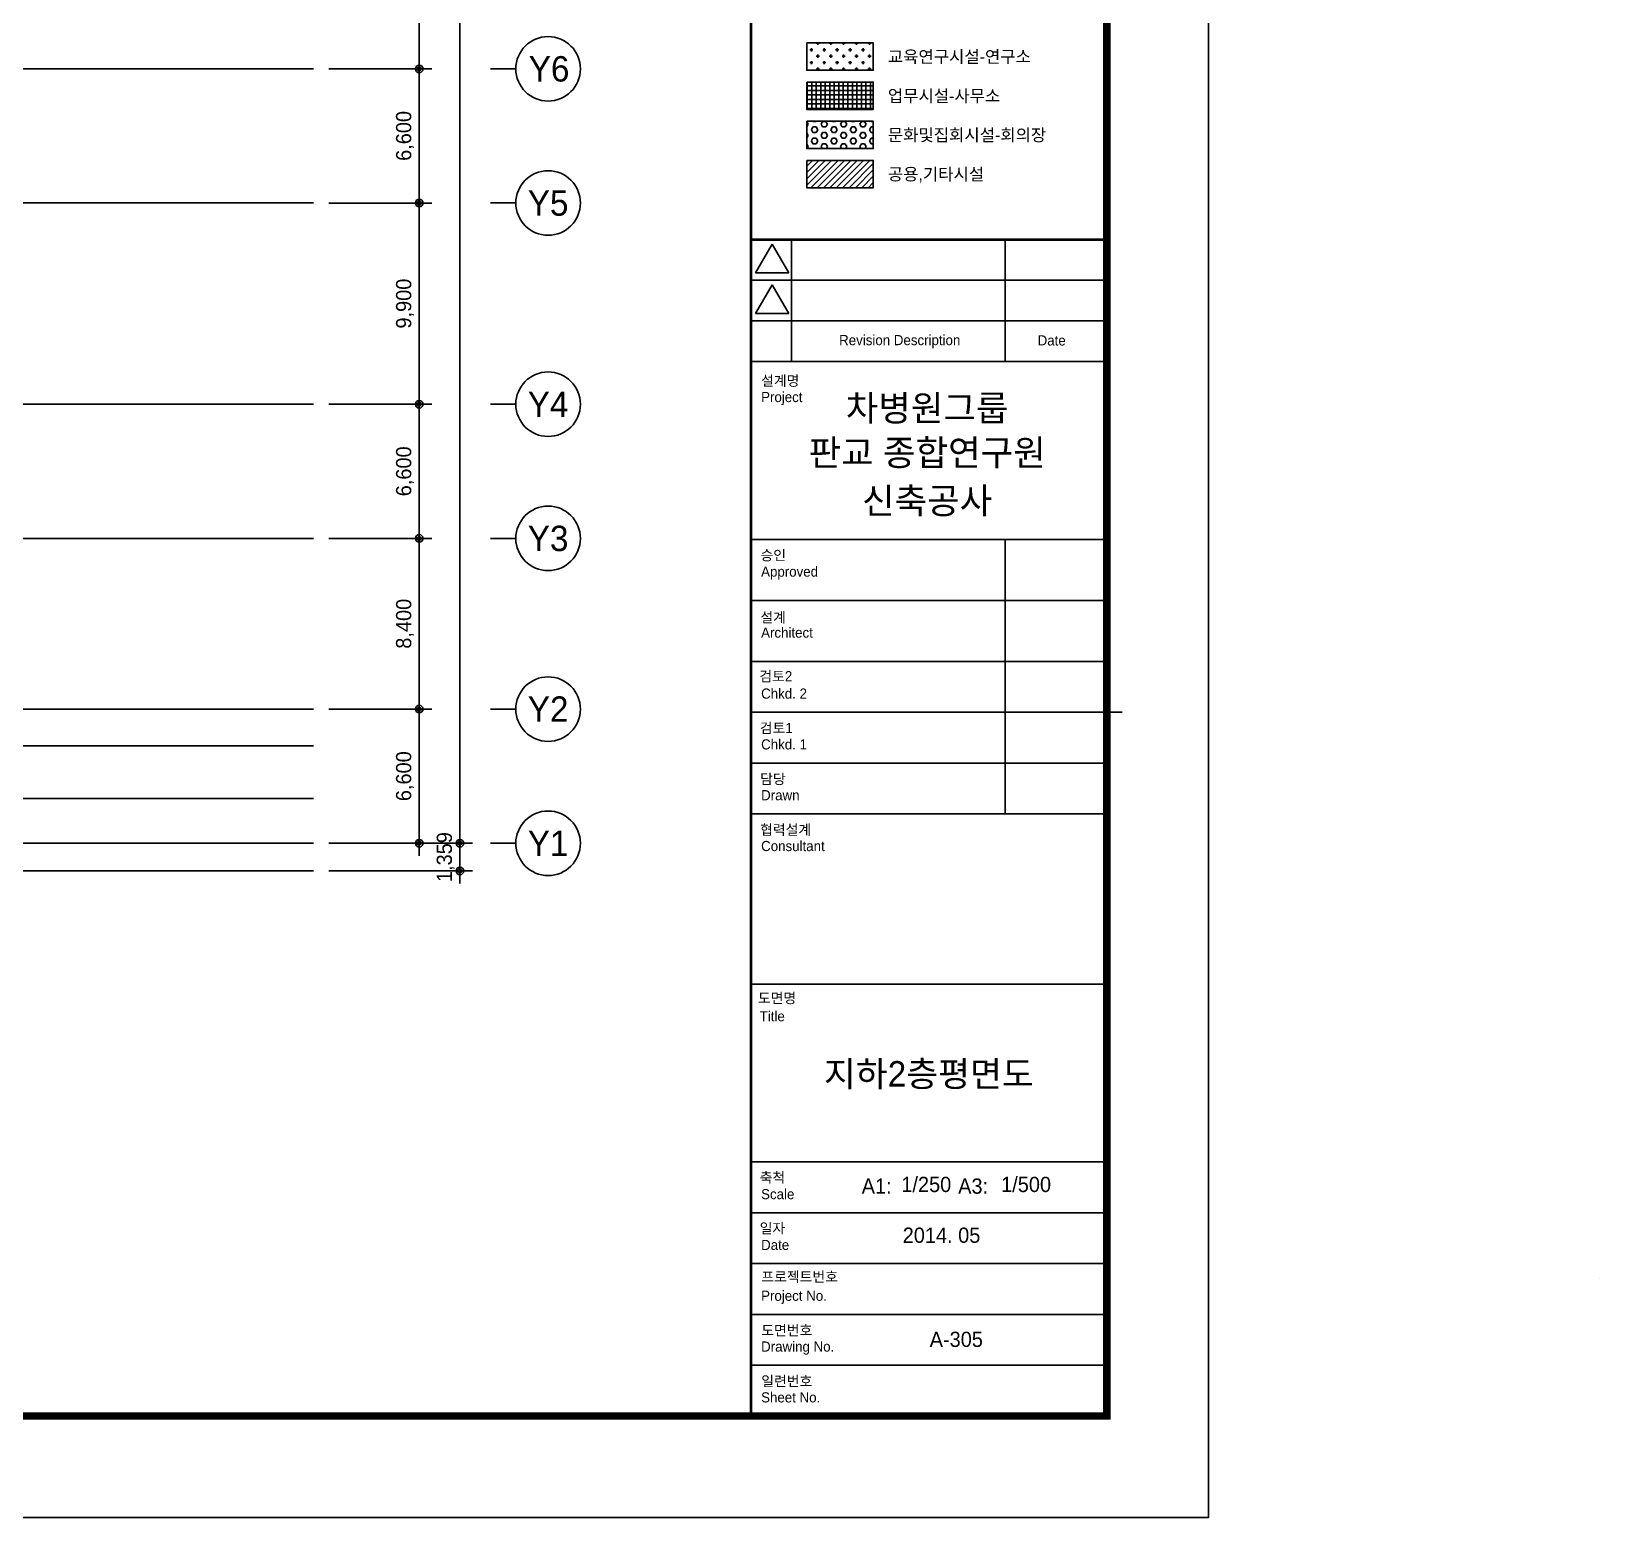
# Model space of a CAD drawing. Header units: metres. Extents: x 630750 to 860239, y 578133 to 726633.
# Drawn here: x 783110 to 860239, y 578133 to 651255 of the extents above; entities that cross this region are included whole.
import ezdxf
from ezdxf.enums import TextEntityAlignment as Align

# ---------------------------------------------------------------- set-up
doc = ezdxf.new("R2010")
doc.units = ezdxf.units.M
doc.header["$LTSCALE"] = 300
doc.layers.get('Defpoints').update_dxf_attribs({"color": 8})
for name, color, linetype in [('001dmp-FORM', 7, 'Continuous'), ('A-CEN-1', 1, 'Continuous'), ('A-DIM', 7, 'Continuous'), ('A-GRID-DIMS', 14, 'Continuous'), ('A-TXT', 3, 'Continuous'), ('DIM', 7, 'Continuous'), ('soland', 8, 'Continuous')]:
    doc.layers.add(name, color=color, linetype=linetype)
doc.styles.add('TEXT(돋음)', font='')
doc.styles.add('돋움', font='')
doc.styles.get('TEXT(돋음)').set_extended_font_data('Dotum')
doc.styles.get('돋움').set_extended_font_data('Dotum')
doc.dimstyles.new('DIM250', dxfattribs={"dimscale": 250, "dimtxt": 3, "dimasz": 1, "dimexe": 2, "dimexo": 3, "dimgap": 1, "dimtad": 1, "dimdec": 0, "dimzin": 0, "dimdsep": 46, "dimlunit": 6, "dimtxsty": 'TEXT(돋음)', "dimblk": 'Z_DOT', "dimcen": 2.5, "dimdle": 2, "dimclrd": 256, "dimclre": 256, "dimclrt": 3, "dimadec": 0, "dimazin": 0, "dimtfac": 1, "dimtdec": 0, "dimtix": 1, "dimtmove": 2, "dimatfit": 3, "dimldrblk": 'Z_DOT', "dimfxl": 1, "dimtolj": 1, "dimtzin": 0, "dimarcsym": 0})

# ---------------------------------------------------------------- blocks, each defined once
blk = doc.blocks.new('Z_DOT')
at = {"layer": 'DIM', "color": 7}
for p, q in [((-2.5, 0), (2.5, 0)), ((0, -2.5), (0, 2.5))]:
    blk.add_line(p, q, dxfattribs=at)
for radius in [0.75, 0.375]:
    blk.add_circle((0, 0), radius, dxfattribs=at)
blk = doc.blocks.new('*D54')
at = {"layer": 'A-DIM', "lineweight": -2, "transparency": 16777216}
for p, q in [((797736, 696910), (804686, 696910)), ((804186, 696660), (804186, 611560)), ((797736, 611310), (804686, 611310))]:
    blk.add_line(p, q, dxfattribs=at)
at = {"layer": 'Defpoints', "color": 0, "transparency": 16777216}
for p in [(796986, 696910), (796986, 611310), (804186, 611310)]:
    blk.add_point(p, dxfattribs=at)
at = {"layer": 'A-DIM', "lineweight": -2, "transparency": 16777216, "xscale": 250, "yscale": 250, "zscale": 250}
for p, rotation in [((804186, 696910), 90), ((804186, 611310), 270)]:
    blk.add_blockref('Z_DOT', p, dxfattribs=dict(at, rotation=rotation))
at = {"layer": 'A-DIM', "color": 3, "transparency": 16777216, "insert": (803489, 654110), "char_height": 750, "attachment_point": 5, "rotation": 90, "style": 'TEXT(돋음)'}
blk.add_mtext('\\A1;85,600', dxfattribs=at)
blk = doc.blocks.new('*D78')
at = {"layer": 'A-DIM', "lineweight": -2, "transparency": 16777216}
for p, q in [((797736, 659310), (802686, 659310)), ((802186, 659060), (802186, 649660)), ((797736, 649410), (802686, 649410))]:
    blk.add_line(p, q, dxfattribs=at)
at = {"layer": 'Defpoints', "color": 0, "transparency": 16777216}
for p in [(796986, 659310), (796986, 649410), (802186, 649410)]:
    blk.add_point(p, dxfattribs=at)
at = {"layer": 'A-DIM', "lineweight": -2, "transparency": 16777216, "xscale": 250, "yscale": 250, "zscale": 250}
for p, rotation in [((802186, 659310), 90), ((802186, 649410), 270)]:
    blk.add_blockref('Z_DOT', p, dxfattribs=dict(at, rotation=rotation))
at = {"layer": 'A-DIM', "color": 3, "transparency": 16777216, "insert": (801489, 654360), "char_height": 750, "attachment_point": 5, "rotation": 90, "style": 'TEXT(돋음)'}
blk.add_mtext('\\A1;9,900', dxfattribs=at)
blk = doc.blocks.new('*D79')
at = {"layer": 'A-DIM', "lineweight": -2, "transparency": 16777216}
for p, q in [((797736, 649410), (802686, 649410)), ((802186, 649160), (802186, 643060)), ((797736, 642810), (802686, 642810))]:
    blk.add_line(p, q, dxfattribs=at)
at = {"layer": 'Defpoints', "color": 0, "transparency": 16777216}
for p in [(796986, 649410), (796986, 642810), (802186, 642810)]:
    blk.add_point(p, dxfattribs=at)
at = {"layer": 'A-DIM', "lineweight": -2, "transparency": 16777216, "xscale": 250, "yscale": 250, "zscale": 250}
for p, rotation in [((802186, 649410), 90), ((802186, 642810), 270)]:
    blk.add_blockref('Z_DOT', p, dxfattribs=dict(at, rotation=rotation))
at = {"layer": 'A-DIM', "color": 3, "transparency": 16777216, "insert": (801489, 646110), "char_height": 750, "attachment_point": 5, "rotation": 90, "style": 'TEXT(돋음)'}
blk.add_mtext('\\A1;6,600', dxfattribs=at)
blk = doc.blocks.new('*D80')
at = {"layer": 'A-DIM', "lineweight": -2, "transparency": 16777216}
for p, q in [((797736, 642810), (802686, 642810)), ((802186, 642560), (802186, 633160)), ((797736, 632910), (802686, 632910))]:
    blk.add_line(p, q, dxfattribs=at)
at = {"layer": 'Defpoints', "color": 0, "transparency": 16777216}
for p in [(796986, 642810), (796986, 632910), (802186, 632910)]:
    blk.add_point(p, dxfattribs=at)
at = {"layer": 'A-DIM', "lineweight": -2, "transparency": 16777216, "xscale": 250, "yscale": 250, "zscale": 250}
for p, rotation in [((802186, 642810), 90), ((802186, 632910), 270)]:
    blk.add_blockref('Z_DOT', p, dxfattribs=dict(at, rotation=rotation))
at = {"layer": 'A-DIM', "color": 3, "transparency": 16777216, "insert": (801489, 637860), "char_height": 750, "attachment_point": 5, "rotation": 90, "style": 'TEXT(돋음)'}
blk.add_mtext('\\A1;9,900', dxfattribs=at)
blk = doc.blocks.new('*D81')
at = {"layer": 'A-DIM', "lineweight": -2, "transparency": 16777216}
for p, q in [((797736, 632910), (802686, 632910)), ((802186, 632660), (802186, 626560)), ((797736, 626310), (802686, 626310))]:
    blk.add_line(p, q, dxfattribs=at)
at = {"layer": 'Defpoints', "color": 0, "transparency": 16777216}
for p in [(796986, 632910), (796986, 626310), (802186, 626310)]:
    blk.add_point(p, dxfattribs=at)
at = {"layer": 'A-DIM', "lineweight": -2, "transparency": 16777216, "xscale": 250, "yscale": 250, "zscale": 250}
for p, rotation in [((802186, 632910), 90), ((802186, 626310), 270)]:
    blk.add_blockref('Z_DOT', p, dxfattribs=dict(at, rotation=rotation))
at = {"layer": 'A-DIM', "color": 3, "transparency": 16777216, "insert": (801489, 629610), "char_height": 750, "attachment_point": 5, "rotation": 90, "style": 'TEXT(돋음)'}
blk.add_mtext('\\A1;6,600', dxfattribs=at)
blk = doc.blocks.new('*D82')
at = {"layer": 'A-DIM', "lineweight": -2, "transparency": 16777216}
for p, q in [((797736, 626310), (802686, 626310)), ((802186, 626060), (802186, 618160)), ((797736, 617910), (802686, 617910))]:
    blk.add_line(p, q, dxfattribs=at)
at = {"layer": 'Defpoints', "color": 0, "transparency": 16777216}
for p in [(796986, 626310), (796986, 617910), (802186, 617910)]:
    blk.add_point(p, dxfattribs=at)
at = {"layer": 'A-DIM', "lineweight": -2, "transparency": 16777216, "xscale": 250, "yscale": 250, "zscale": 250}
for p, rotation in [((802186, 626310), 90), ((802186, 617910), 270)]:
    blk.add_blockref('Z_DOT', p, dxfattribs=dict(at, rotation=rotation))
at = {"layer": 'A-DIM', "color": 3, "transparency": 16777216, "insert": (801489, 622110), "char_height": 750, "attachment_point": 5, "rotation": 90, "style": 'TEXT(돋음)'}
blk.add_mtext('\\A1;8,400', dxfattribs=at)
blk = doc.blocks.new('*D83')
at = {"layer": 'A-DIM', "lineweight": -2, "transparency": 16777216}
for p, q in [((797736, 617910), (802686, 617910)), ((802186, 617660), (802186, 611560)), ((797736, 611310), (802686, 611310))]:
    blk.add_line(p, q, dxfattribs=at)
at = {"layer": 'Defpoints', "color": 0, "transparency": 16777216}
for p in [(796986, 617910), (796986, 611310), (802186, 611310)]:
    blk.add_point(p, dxfattribs=at)
at = {"layer": 'A-DIM', "lineweight": -2, "transparency": 16777216, "xscale": 250, "yscale": 250, "zscale": 250}
for p, rotation in [((802186, 617910), 90), ((802186, 611310), 270)]:
    blk.add_blockref('Z_DOT', p, dxfattribs=dict(at, rotation=rotation))
at = {"layer": 'A-DIM', "color": 3, "transparency": 16777216, "insert": (801489, 614610), "char_height": 750, "attachment_point": 5, "rotation": 90, "style": 'TEXT(돋음)'}
blk.add_mtext('\\A1;6,600', dxfattribs=at)
blk = doc.blocks.new('*D106')
at = {"layer": 'A-DIM', "lineweight": -2, "transparency": 16777216}
for p, q in [((804186, 611560), (804186, 611810)), ((797736, 611310), (804686, 611310)), ((804186, 611310), (804186, 609951)), ((797736, 609951), (804686, 609951)), ((804186, 609701), (804186, 609451))]:
    blk.add_line(p, q, dxfattribs=at)
at = {"layer": 'Defpoints', "color": 0, "transparency": 16777216}
for p in [(796986, 611310), (796986, 609951), (804186, 609951)]:
    blk.add_point(p, dxfattribs=at)
at = {"layer": 'A-DIM', "lineweight": -2, "transparency": 16777216, "xscale": 250, "yscale": 250, "zscale": 250}
for p, rotation in [((804186, 611310), 270), ((804186, 609951), 90)]:
    blk.add_blockref('Z_DOT', p, dxfattribs=dict(at, rotation=rotation))
at = {"layer": 'A-DIM', "color": 3, "transparency": 16777216, "insert": (803489, 610631), "char_height": 750, "attachment_point": 5, "rotation": 90, "style": 'TEXT(돋음)'}
blk.add_mtext('\\A1;1,359', dxfattribs=at)
blk = doc.blocks.new('주열마킹')
blk.add_line((0, 5), (0, 0))
blk.add_circle((0, 11.35), 6.35)
at = {"color": 3, "style": '돋움'}
blk.add_attdef('NO', text='', height=5, dxfattribs=at).set_placement((0, 11.35), align=Align.MIDDLE_CENTER)
blk = doc.blocks.new('*D127')
at = {"layer": 'A-DIM', "lineweight": -2, "transparency": 16777216}
for p, q in [((797736, 696910), (804686, 696910)), ((804186, 696660), (804186, 611560)), ((797736, 611310), (804686, 611310))]:
    blk.add_line(p, q, dxfattribs=at)
at = {"layer": 'Defpoints', "color": 0, "transparency": 16777216}
for p in [(796986, 696910), (796986, 611310), (804186, 611310)]:
    blk.add_point(p, dxfattribs=at)
at = {"layer": 'A-DIM', "lineweight": -2, "transparency": 16777216, "xscale": 250, "yscale": 250, "zscale": 250}
for p, rotation in [((804186, 696910), 90), ((804186, 611310), 270)]:
    blk.add_blockref('Z_DOT', p, dxfattribs=dict(at, rotation=rotation))
at = {"layer": 'A-DIM', "color": 3, "transparency": 16777216, "insert": (803489, 654110), "char_height": 750, "attachment_point": 5, "rotation": 90, "style": 'TEXT(돋음)'}
blk.add_mtext('\\A1;85,600', dxfattribs=at)
blk = doc.blocks.new('*D151')
at = {"layer": 'A-DIM', "lineweight": -2, "transparency": 16777216}
for p, q in [((797736, 659310), (802686, 659310)), ((802186, 659060), (802186, 649660)), ((797736, 649410), (802686, 649410))]:
    blk.add_line(p, q, dxfattribs=at)
at = {"layer": 'Defpoints', "color": 0, "transparency": 16777216}
for p in [(796986, 659310), (796986, 649410), (802186, 649410)]:
    blk.add_point(p, dxfattribs=at)
at = {"layer": 'A-DIM', "lineweight": -2, "transparency": 16777216, "xscale": 250, "yscale": 250, "zscale": 250}
for p, rotation in [((802186, 659310), 90), ((802186, 649410), 270)]:
    blk.add_blockref('Z_DOT', p, dxfattribs=dict(at, rotation=rotation))
at = {"layer": 'A-DIM', "color": 3, "transparency": 16777216, "insert": (801489, 654360), "char_height": 750, "attachment_point": 5, "rotation": 90, "style": 'TEXT(돋음)'}
blk.add_mtext('\\A1;9,900', dxfattribs=at)
blk = doc.blocks.new('*D152')
at = {"layer": 'A-DIM', "lineweight": -2, "transparency": 16777216}
for p, q in [((797736, 649410), (802686, 649410)), ((802186, 649160), (802186, 643060)), ((797736, 642810), (802686, 642810))]:
    blk.add_line(p, q, dxfattribs=at)
at = {"layer": 'Defpoints', "color": 0, "transparency": 16777216}
for p in [(796986, 649410), (796986, 642810), (802186, 642810)]:
    blk.add_point(p, dxfattribs=at)
at = {"layer": 'A-DIM', "lineweight": -2, "transparency": 16777216, "xscale": 250, "yscale": 250, "zscale": 250}
for p, rotation in [((802186, 649410), 90), ((802186, 642810), 270)]:
    blk.add_blockref('Z_DOT', p, dxfattribs=dict(at, rotation=rotation))
at = {"layer": 'A-DIM', "color": 3, "transparency": 16777216, "insert": (801489, 646110), "char_height": 750, "attachment_point": 5, "rotation": 90, "style": 'TEXT(돋음)'}
blk.add_mtext('\\A1;6,600', dxfattribs=at)
blk = doc.blocks.new('*D153')
at = {"layer": 'A-DIM', "lineweight": -2, "transparency": 16777216}
for p, q in [((797736, 642810), (802686, 642810)), ((802186, 642560), (802186, 633160)), ((797736, 632910), (802686, 632910))]:
    blk.add_line(p, q, dxfattribs=at)
at = {"layer": 'Defpoints', "color": 0, "transparency": 16777216}
for p in [(796986, 642810), (796986, 632910), (802186, 632910)]:
    blk.add_point(p, dxfattribs=at)
at = {"layer": 'A-DIM', "lineweight": -2, "transparency": 16777216, "xscale": 250, "yscale": 250, "zscale": 250}
for p, rotation in [((802186, 642810), 90), ((802186, 632910), 270)]:
    blk.add_blockref('Z_DOT', p, dxfattribs=dict(at, rotation=rotation))
at = {"layer": 'A-DIM', "color": 3, "transparency": 16777216, "insert": (801489, 637860), "char_height": 750, "attachment_point": 5, "rotation": 90, "style": 'TEXT(돋음)'}
blk.add_mtext('\\A1;9,900', dxfattribs=at)
blk = doc.blocks.new('*D154')
at = {"layer": 'A-DIM', "lineweight": -2, "transparency": 16777216}
for p, q in [((797736, 632910), (802686, 632910)), ((802186, 632660), (802186, 626560)), ((797736, 626310), (802686, 626310))]:
    blk.add_line(p, q, dxfattribs=at)
at = {"layer": 'Defpoints', "color": 0, "transparency": 16777216}
for p in [(796986, 632910), (796986, 626310), (802186, 626310)]:
    blk.add_point(p, dxfattribs=at)
at = {"layer": 'A-DIM', "lineweight": -2, "transparency": 16777216, "xscale": 250, "yscale": 250, "zscale": 250}
for p, rotation in [((802186, 632910), 90), ((802186, 626310), 270)]:
    blk.add_blockref('Z_DOT', p, dxfattribs=dict(at, rotation=rotation))
at = {"layer": 'A-DIM', "color": 3, "transparency": 16777216, "insert": (801489, 629610), "char_height": 750, "attachment_point": 5, "rotation": 90, "style": 'TEXT(돋음)'}
blk.add_mtext('\\A1;6,600', dxfattribs=at)
blk = doc.blocks.new('*D155')
at = {"layer": 'A-DIM', "lineweight": -2, "transparency": 16777216}
for p, q in [((797736, 626310), (802686, 626310)), ((802186, 626060), (802186, 618160)), ((797736, 617910), (802686, 617910))]:
    blk.add_line(p, q, dxfattribs=at)
at = {"layer": 'Defpoints', "color": 0, "transparency": 16777216}
for p in [(796986, 626310), (796986, 617910), (802186, 617910)]:
    blk.add_point(p, dxfattribs=at)
at = {"layer": 'A-DIM', "lineweight": -2, "transparency": 16777216, "xscale": 250, "yscale": 250, "zscale": 250}
for p, rotation in [((802186, 626310), 90), ((802186, 617910), 270)]:
    blk.add_blockref('Z_DOT', p, dxfattribs=dict(at, rotation=rotation))
at = {"layer": 'A-DIM', "color": 3, "transparency": 16777216, "insert": (801489, 622110), "char_height": 750, "attachment_point": 5, "rotation": 90, "style": 'TEXT(돋음)'}
blk.add_mtext('\\A1;8,400', dxfattribs=at)
blk = doc.blocks.new('*D156')
at = {"layer": 'A-DIM', "lineweight": -2, "transparency": 16777216}
for p, q in [((797736, 617910), (802686, 617910)), ((802186, 617660), (802186, 611560)), ((797736, 611310), (802686, 611310))]:
    blk.add_line(p, q, dxfattribs=at)
at = {"layer": 'Defpoints', "color": 0, "transparency": 16777216}
for p in [(796986, 617910), (796986, 611310), (802186, 611310)]:
    blk.add_point(p, dxfattribs=at)
at = {"layer": 'A-DIM', "lineweight": -2, "transparency": 16777216, "xscale": 250, "yscale": 250, "zscale": 250}
for p, rotation in [((802186, 617910), 90), ((802186, 611310), 270)]:
    blk.add_blockref('Z_DOT', p, dxfattribs=dict(at, rotation=rotation))
at = {"layer": 'A-DIM', "color": 3, "transparency": 16777216, "insert": (801489, 614610), "char_height": 750, "attachment_point": 5, "rotation": 90, "style": 'TEXT(돋음)'}
blk.add_mtext('\\A1;6,600', dxfattribs=at)
blk = doc.blocks.new('*D179')
at = {"layer": 'A-DIM', "lineweight": -2, "transparency": 16777216}
for p, q in [((804186, 611560), (804186, 611810)), ((797736, 611310), (804686, 611310)), ((804186, 611310), (804186, 609951)), ((797736, 609951), (804686, 609951)), ((804186, 609701), (804186, 609451))]:
    blk.add_line(p, q, dxfattribs=at)
at = {"layer": 'Defpoints', "color": 0, "transparency": 16777216}
for p in [(796986, 611310), (796986, 609951), (804186, 609951)]:
    blk.add_point(p, dxfattribs=at)
at = {"layer": 'A-DIM', "lineweight": -2, "transparency": 16777216, "xscale": 250, "yscale": 250, "zscale": 250}
for p, rotation in [((804186, 611310), 270), ((804186, 609951), 90)]:
    blk.add_blockref('Z_DOT', p, dxfattribs=dict(at, rotation=rotation))
at = {"layer": 'A-DIM', "color": 3, "transparency": 16777216, "insert": (803489, 610631), "char_height": 750, "attachment_point": 5, "rotation": 90, "style": 'TEXT(돋음)'}
blk.add_mtext('\\A1;1,359', dxfattribs=at)
blk = doc.blocks.new('xref-sheet(건축)')
h = blk.add_hatch(color=7)
edge = h.paths.add_edge_path()
edge.add_spline(control_points=[(9178.9, 471), (9179.1, 471), (9179.3, 471), (9179.5, 471), (9179.5, 471), (9179.5, 471), (9179.5, 470.9), (9179.5, 470.8), (9179.5, 470.7), (9179.5, 470.6), (9179.3, 470.6), (9179.1, 470.6), (9178.8, 470.6), (9178.8, 470.6), (9178.8, 470.6), (9178.8, 470.7), (9178.9, 470.8), (9178.9, 470.9), (9178.9, 471)], knot_values=[0, 0, 0, 0, 1, 1, 1, 2, 2, 2, 3, 3, 3, 4, 4, 4, 5, 5, 5, 6, 6, 6, 6], degree=3, periodic=0)
at = {"layer": '001dmp-FORM'}
for p, q in [((7584.2, 2449.7), (7551.7, 2505.8)), ((7590, 2515), (7590, 2275)), ((8010, 2515), (8010, 2275)), ((7519.2, 2449.7), (7584.2, 2449.7)), ((7510, 2435), (8210, 2435)), ((7584.2, 2369.7), (7551.7, 2425.8)), ((7510, 2355), (8210, 2355)), ((7519.2, 2369.7), (7584.2, 2369.7)), ((7510, 2275), (8210, 2275)), ((7510, 1925), (8210, 1925)), ((8010, 1925), (8010, 1385)), ((7510, 1805), (8210, 1805)), ((7510, 1685), (8210, 1685)), ((7510, 1585), (8210, 1585)), ((8240, 1585), (8210, 1585)), ((7510, 1485), (8210, 1485)), ((7510, 1385), (8210, 1385)), ((8210, 1050), (7510, 1050)), ((7510, 700), (8210, 700)), ((7510, 600), (8210, 600)), ((7510, 500), (8210, 500)), ((7510, 400), (8210, 400)), ((7510, 300), (8210, 300))]:
    blk.add_line(p, q, dxfattribs=at)
at = {"layer": '001dmp-FORM', "color": 30}
blk.add_lwpolyline([(8410, 5940), (0, 5940), (0, 0), (8410, 0)], close=True, dxfattribs=at)
at = {"layer": '001dmp-FORM', "const_width": 15}
blk.add_lwpolyline([(300, 200), (300, 5740), (8210, 5740), (8210, 200)], close=True, dxfattribs=at)
at = {"layer": '001dmp-FORM', "const_width": 5}
for points in [[(7510, 200), (7510, 5740)], [(7510, 2515), (8210, 2515)]]:
    blk.add_lwpolyline(points, dxfattribs=at)
at = {"layer": '001dmp-FORM'}
for points in [[(7551.7, 2505.8), (7519.2, 2449.7)], [(7551.7, 2425.8), (7519.2, 2369.7)]]:
    blk.add_lwpolyline(points, dxfattribs=at)
at = {"layer": '001dmp-FORM', "color": 3, "linetype": 'Continuous', "style": '돋움'}
for s, p in [('Revision Description', (7802.7, 2317.3)), ('Date', (8101.6, 2316.7))]:
    blk.add_text(s, height=20, dxfattribs=at).set_placement(p, align=Align.MIDDLE_CENTER)
for s, p in [('설계명', (7530, 2237.3)), ('Project', (7530, 2205.3)), ('Approved', (7530, 1861.7)), ('Architect', (7530, 1741.7)), ('Chkd. 2', (7530, 1621.7)), ('Chkd. 1', (7530, 1521.7)), ('Drawn', (7530, 1421.7)), ('Consultant', (7530, 1321.7)), ('Title', (7527.2, 986.7)), ('Scale', (7530, 636.7)), ('Date', (7530, 536.7)), ('Project No.', (7530, 436.7)), ('Drawing No.', (7530, 336.7)), ('Sheet No.', (7530, 236.7))]:
    blk.add_text(s, height=20, dxfattribs=at).set_placement(p, align=Align.MIDDLE_LEFT)
at = {"layer": '001dmp-FORM', "color": 3, "style": '돋움'}
for s, p in [('차병원그룹', (7856.6, 2184)), ('판교 종합연구원', (7856.6, 2096.7)), ('신축공사', (7856.6, 2001.8))]:
    blk.add_text(s, height=51, dxfattribs=at).set_placement(p, align=Align.MIDDLE)
at = {"layer": '001dmp-FORM', "color": 3, "linetype": 'Continuous', "style": '돋움'}
for s, p in [('승인', (7528.8, 1883.9)), ('설계', (7528.5, 1761.6)), ('검토2', (7526.5, 1645.9)), ('검토1', (7527.4, 1543.8)), ('담당', (7528.1, 1443.6)), ('협력설계', (7528.1, 1343.6)), ('도면명', (7523.7, 1012.4)), ('축척', (7527.2, 659.4)), ('일자', (7527.2, 559.4)), ('프로젝트번호', (7530.5, 464.1)), ('도면번호', (7530.3, 358.6)), ('일련번호', (7530.3, 258.6))]:
    blk.add_text(s, height=20, dxfattribs=at).set_placement(p)
at = {"layer": '001dmp-FORM', "color": 3, "style": '돋움'}
for s, p in [('A1:            A3:      ', (7884.9, 652.5)), ('2014. 05', (7884.9, 555.8))]:
    blk.add_text(s, height=30, rotation=0, dxfattribs=at).set_placement(p, align=Align.MIDDLE_CENTER)

msp = doc.modelspace()

# ---------------------------------------------------------------- hatches: boundary and pattern name
at = {"layer": 'soland'}
h = msp.add_hatch(dxfattribs=at)
h.set_pattern_fill('CROSS', color=256, scale=50, style=0)
h.set_pattern_definition([(0, (210521.57, 548114.56), (317.5, 317.5), [158.75, -476.25]), (90, (210600.95, 548035.18), (-317.5, 317.5), [158.75, -476.25])])
h.paths.add_polyline_path([(821245.1, 650688.6), (824513.7, 650688.6), (824513.7, 649344.2), (821245.1, 649344.2)])
h = msp.add_hatch(dxfattribs=at)
h.set_pattern_fill('NET', color=256, scale=70, style=0)
h.set_pattern_definition([(0, (210521.57, 548114.56), (0, 222.25), []), (90, (210521.57, 548114.56), (-222.25, 1e-14), [])])
h.paths.add_polyline_path([(821245.1, 648762), (824513.7, 648762), (824513.7, 647417.6), (821245.1, 647417.6)])
h = msp.add_hatch(dxfattribs=at)
h.set_pattern_fill('HEX', color=256, scale=50, style=0)
h.set_pattern_definition([(0, (210521.57, 548114.56), (0, 274.963), [158.75, -317.5]), (120, (210521.57, 548114.56), (-238.12494, -137.4815), [158.75, -317.5]), (60, (210680.32, 548114.56), (-238.12494, 137.4815), [158.75, -317.5])])
h.paths.add_polyline_path([(821245.1, 646835.5), (824513.7, 646835.5), (824513.7, 645491), (821245.1, 645491)])
h = msp.add_hatch(dxfattribs=at)
h.set_pattern_fill('ANSI31', color=256, scale=70, style=0)
h.set_pattern_definition([(45, (210521.57, 548114.56), (-157.15448, 157.15448), [])])
h.paths.add_polyline_path([(821245.1, 644908.9), (824513.7, 644908.9), (824513.7, 643564.5), (821245.1, 643564.5)])

# ---------------------------------------------------------------- linework, layer by layer
at = {"layer": 'A-CEN-1', "linetype": 'Continuous'}
for p, q in [((796986.4, 649410.2), (657202.6, 649410.2)), ((796986.4, 642810.2), (706331.8, 642810.2)), ((796986.4, 632910.2), (735004.4, 632910.2)), ((796986.4, 626310.2), (744904.4, 626310.2)), ((796986.4, 617910.2), (744904.4, 617910.2)), ((796986.4, 616110.2), (744904.4, 616110.2)), ((796986.4, 613510.2), (761246.9, 613510.2)), ((796986.4, 611310.2), (768206.9, 611310.2)), ((796986.4, 609951.4), (769740, 609951.4))]:
    msp.add_line(p, q, dxfattribs=at)
at = {"layer": 'A-TXT'}
for points in [[(821245.1, 650688.6), (824513.7, 650688.6), (824513.7, 649344.2), (821245.1, 649344.2)], [(821245.1, 648762), (824513.7, 648762), (824513.7, 647417.6), (821245.1, 647417.6)], [(821245.1, 646835.5), (824513.7, 646835.5), (824513.7, 645491), (821245.1, 645491)], [(821245.1, 644908.9), (824513.7, 644908.9), (824513.7, 643564.5), (821245.1, 643564.5)]]:
    msp.add_lwpolyline(points, close=True, dxfattribs=at)

# ---------------------------------------------------------------- block references
at = {"xscale": 24.99999135418329, "yscale": 24.99999133078381, "zscale": 24.99999133122849}
msp.add_blockref('xref-sheet(건축)', (630750, 578132.8), dxfattribs=at)
at = {"layer": 'A-GRID-DIMS'}
ref = msp.add_blockref('주열마킹', (805686.3, 649410.2), dxfattribs=dict(at, xscale=-250.0000000008149, yscale=250, zscale=250, rotation=269.9999997677735))
ref.add_attrib('NO', 'Y6', dxfattribs={"layer": '0', "color": 3, "height": 1250, "rotation": 360, "style": '돋움'}).set_placement((808572.5, 649410.2, 0), align=Align.MIDDLE_CENTER)
ref = msp.add_blockref('주열마킹', (805686.3, 649410.2), dxfattribs=dict(at, xscale=-250.0000000008149, yscale=250, zscale=250, rotation=269.9999997677735))
ref.add_attrib('NO', 'Y6', dxfattribs={"layer": '0', "color": 3, "height": 1250, "rotation": 360, "style": '돋움'}).set_placement((808572.5, 649410.2, 0), align=Align.MIDDLE_CENTER)
ref = msp.add_blockref('주열마킹', (805686.3, 642810.2), dxfattribs=dict(at, xscale=-250.0000000008149, yscale=250, zscale=250, rotation=269.9999997677735))
ref.add_attrib('NO', 'Y5', dxfattribs={"layer": '0', "color": 3, "height": 1250, "rotation": 360, "style": '돋움'}).set_placement((808523.8, 642810.2, 0), align=Align.MIDDLE_CENTER)
ref = msp.add_blockref('주열마킹', (805686.3, 642810.2), dxfattribs=dict(at, xscale=-250.0000000008149, yscale=250, zscale=250, rotation=269.9999997677735))
ref.add_attrib('NO', 'Y5', dxfattribs={"layer": '0', "color": 3, "height": 1250, "rotation": 360, "style": '돋움'}).set_placement((808523.8, 642810.2, 0), align=Align.MIDDLE_CENTER)
ref = msp.add_blockref('주열마킹', (805686.3, 632910.2), dxfattribs=dict(at, xscale=-250.0000000008149, yscale=250, zscale=250, rotation=269.9999997677735))
ref.add_attrib('NO', 'Y4', dxfattribs={"layer": '0', "color": 3, "height": 1250, "rotation": 360, "style": '돋움'}).set_placement((808523.8, 632910.2, 0), align=Align.MIDDLE_CENTER)
ref = msp.add_blockref('주열마킹', (805686.3, 632910.2), dxfattribs=dict(at, xscale=-250.0000000008149, yscale=250, zscale=250, rotation=269.9999997677735))
ref.add_attrib('NO', 'Y4', dxfattribs={"layer": '0', "color": 3, "height": 1250, "rotation": 360, "style": '돋움'}).set_placement((808523.8, 632910.2, 0), align=Align.MIDDLE_CENTER)
ref = msp.add_blockref('주열마킹', (805686.3, 626310.2), dxfattribs=dict(at, xscale=-250.0000000008149, yscale=250, zscale=250, rotation=269.9999997677735))
ref.add_attrib('NO', 'Y3', dxfattribs={"layer": '0', "color": 3, "height": 1250, "rotation": 360, "style": '돋움'}).set_placement((808523.8, 626310.2, 0), align=Align.MIDDLE_CENTER)
ref = msp.add_blockref('주열마킹', (805686.3, 626310.2), dxfattribs=dict(at, xscale=-250.0000000008149, yscale=250, zscale=250, rotation=269.9999997677735))
ref.add_attrib('NO', 'Y3', dxfattribs={"layer": '0', "color": 3, "height": 1250, "rotation": 360, "style": '돋움'}).set_placement((808523.8, 626310.2, 0), align=Align.MIDDLE_CENTER)
ref = msp.add_blockref('주열마킹', (805686.3, 617910.2), dxfattribs=dict(at, xscale=-250.0000000008149, yscale=250, zscale=250, rotation=269.9999997677735))
ref.add_attrib('NO', 'Y2', dxfattribs={"layer": '0', "color": 3, "height": 1250, "rotation": 360, "style": '돋움'}).set_placement((808523.8, 617910.2, 0), align=Align.MIDDLE_CENTER)
ref = msp.add_blockref('주열마킹', (805686.3, 617910.2), dxfattribs=dict(at, xscale=-250.0000000008149, yscale=250, zscale=250, rotation=269.9999997677735))
ref.add_attrib('NO', 'Y2', dxfattribs={"layer": '0', "color": 3, "height": 1250, "rotation": 360, "style": '돋움'}).set_placement((808523.8, 617910.2, 0), align=Align.MIDDLE_CENTER)
ref = msp.add_blockref('주열마킹', (805686.3, 611310.2), dxfattribs=dict(at, xscale=-250.0000000008149, yscale=250, zscale=250, rotation=269.9999997677735))
ref.add_attrib('NO', 'Y1', dxfattribs={"layer": '0', "color": 3, "height": 1250, "rotation": 360, "style": '돋움'}).set_placement((808523.8, 611310.2, 0), align=Align.MIDDLE_CENTER)
ref = msp.add_blockref('주열마킹', (805686.3, 611310.2), dxfattribs=dict(at, xscale=-250.0000000008149, yscale=250, zscale=250, rotation=269.9999997677735))
ref.add_attrib('NO', 'Y1', dxfattribs={"layer": '0', "color": 3, "height": 1250, "rotation": 360, "style": '돋움'}).set_placement((808523.8, 611310.2, 0), align=Align.MIDDLE_CENTER)

# ---------------------------------------------------------------- texts
at = {"layer": '001dmp-FORM', "color": 3, "style": '돋움'}
for s, height, p in [('지하2층평면도', 1250, (827250.1, 599967.9)), ('1/250         1/500', 750, (829577.5, 594527)), ('A-305', 750, (828598, 586905.1))]:
    msp.add_text(s, height=height, rotation=0.000018, dxfattribs=at).set_placement(p, align=Align.MIDDLE_CENTER)
at = {"layer": 'A-TXT', "style": '돋움'}
for s, p in [('교육연구시설-연구소', (825230.7, 649708.7)), ('업무시설-사무소', (825230.7, 647782.1)), ('문화및집회시설-회의장', (825230.7, 645855.6)), ('공용,기타시설', (825230.7, 643929))]:
    msp.add_text(s, height=600, dxfattribs=at).set_placement(p)

# ---------------------------------------------------------------- dimensions: what is measured, and where the dimension line sits
at = {"layer": 'A-DIM'}
for base, p1, p2, picture, middle in [((804186.4, 611310.2), (796986.4, 696910.2), (796986.4, 611310.2), '*D54', (803488.6, 654110.2)), ((804186.4, 611310.2), (796986.4, 696910.2), (796986.4, 611310.2), '*D127', (803488.6, 654110.2)), ((802186.4, 649410.2), (796986.4, 659310.2), (796986.4, 649410.2), '*D78', (801488.6, 654360.2)), ((802186.4, 649410.2), (796986.4, 659310.2), (796986.4, 649410.2), '*D151', (801488.6, 654360.2)), ((802186.4, 642810.2), (796986.4, 649410.2), (796986.4, 642810.2), '*D79', (801488.6, 646110.2)), ((802186.4, 642810.2), (796986.4, 649410.2), (796986.4, 642810.2), '*D152', (801488.6, 646110.2)), ((802186.4, 632910.2), (796986.4, 642810.2), (796986.4, 632910.2), '*D80', (801488.6, 637860.2)), ((802186.4, 632910.2), (796986.4, 642810.2), (796986.4, 632910.2), '*D153', (801488.6, 637860.2)), ((802186.4, 626310.2), (796986.4, 632910.2), (796986.4, 626310.2), '*D81', (801488.6, 629610.2)), ((802186.4, 626310.2), (796986.4, 632910.2), (796986.4, 626310.2), '*D154', (801488.6, 629610.2)), ((802186.4, 617910.2), (796986.4, 626310.2), (796986.4, 617910.2), '*D82', (801488.6, 622110.2)), ((802186.4, 617910.2), (796986.4, 626310.2), (796986.4, 617910.2), '*D155', (801488.6, 622110.2)), ((802186.4, 611310.2), (796986.4, 617910.2), (796986.4, 611310.2), '*D83', (801488.6, 614610.2)), ((802186.4, 611310.2), (796986.4, 617910.2), (796986.4, 611310.2), '*D156', (801488.6, 614610.2)), ((804186.4, 609951.4), (796986.4, 611310.2), (796986.4, 609951.4), '*D106', (803488.6, 610630.8)), ((804186.4, 609951.4), (796986.4, 611310.2), (796986.4, 609951.4), '*D179', (803488.6, 610630.8))]:
    dim = msp.add_linear_dim(base=base, p1=p1, p2=p2, angle=90, dimstyle='DIM250', dxfattribs=at)
    dim.commit()
    dim.dimension.update_dxf_attribs({"geometry": picture, "text_midpoint": middle})

doc.saveas('drawing.dxf')
